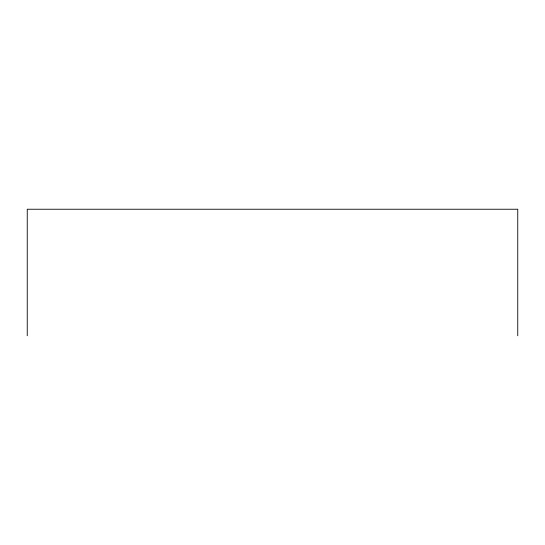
<?xml version="1.0" encoding="UTF-8"?>
<svg xmlns="http://www.w3.org/2000/svg" width="545" height="545" viewBox="0 0 545 545"><rect width="100%" height="100%" fill="white"/><g stroke="black" fill="none" stroke-linecap="round" stroke-linejoin="round"><path stroke-width="0.82" d="M517.75 335.761L517.75 209.239L27.25 209.239L27.25 335.761"/></g></svg>
